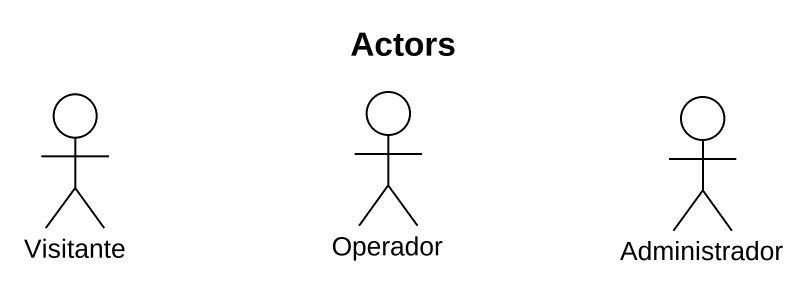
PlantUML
@startuml
title Actors
actor Visitante
actor Operador
actor Administrador
@enduml
